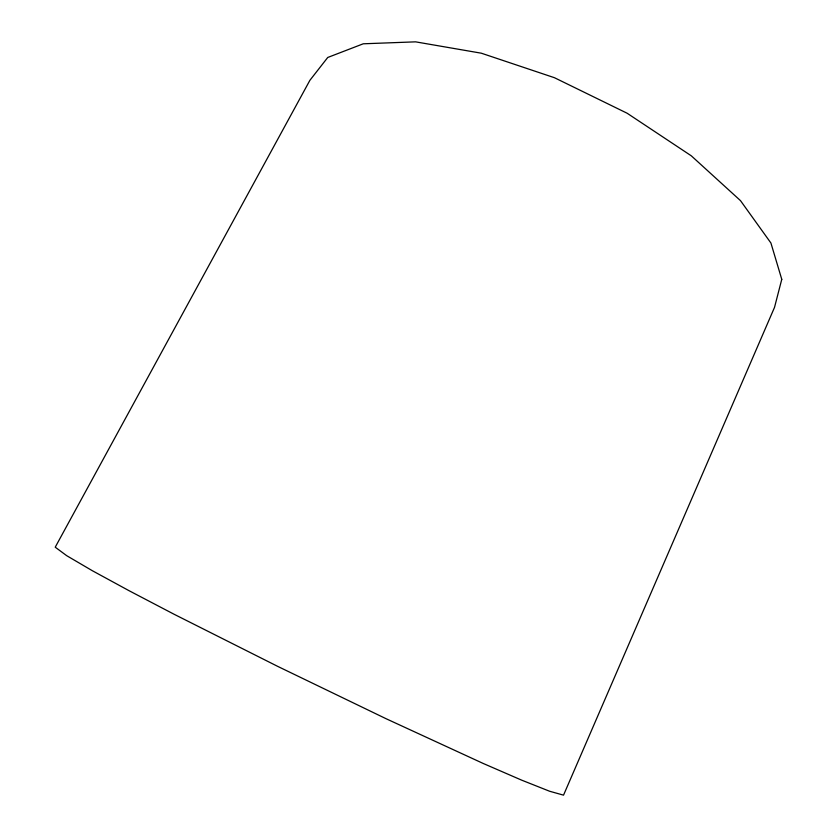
<?xml version="1.0" encoding="UTF-8"?>
<svg xmlns="http://www.w3.org/2000/svg" width="837" height="837" viewBox="0 0 837 837"><rect width="100%" height="100%" fill="white"/><g stroke="black" fill="none" stroke-linecap="round" stroke-linejoin="round"><path stroke-width="1.26" d="M781.768 279.338L774.528 307.357L563.531 795.15L549.616 791.247L521.733 780.178L483.231 763.47L386.003 718.68L277.549 666.304L173.918 614.17L129.139 590.744L92.384 570.74L66.667 555.663L55.232 547.189L309.889 80.321L327.738 57.471L363.268 43.796L415.602 41.85L481.338 53.202L554.46 77.715L627.133 113.236L691.31 155.828L740.494 200.639L770.919 243.012L781.768 279.338"/></g></svg>
